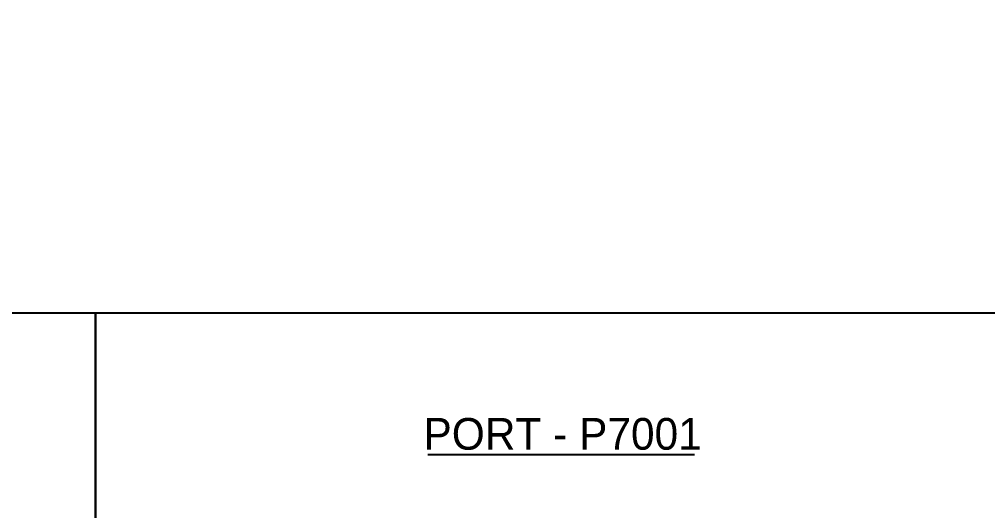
# Model space of a CAD drawing. Header units: inches. Extents: x 321 to 21697, y 7 to 6462.
# Drawn here: x 10795 to 13519, y 5078 to 6462 of the extents above; entities that cross this region are included whole.
import ezdxf

# ---------------------------------------------------------------- set-up
doc = ezdxf.new("R2010")
doc.units = ezdxf.units.IN
doc.header["$MEASUREMENT"] = 0
doc.styles.get("Standard").update_dxf_attribs({"font": 'arial.ttf'})

msp = doc.modelspace()

# ---------------------------------------------------------------- linework, layer by layer
msp.add_line((12695, 5235.5), (11944.8, 5235.5))
for points in [[(8337, 5635.5), (11008.9, 5635.5), (11008.9, 3113.1), (8337, 3113.1)], [(11008.9, 5635.5), (13680.8, 5635.5), (13680.8, 3113.1), (11008.9, 3113.1)]]:
    msp.add_lwpolyline(points, close=True)

# ---------------------------------------------------------------- texts
at = {"color": 1, "insert": (10717.9, 5339.1), "char_height": 89.289, "attachment_point": 1}
msp.add_mtext_dynamic_manual_height_columns('\\pxqc;{\\fFranklin Gothic Medium Cond|b0|i0|c162|p34;PORT - P7001}', width=3211.538, gutter_width=18.6, heights=[687.6], dxfattribs=at)

doc.saveas('drawing.dxf')
